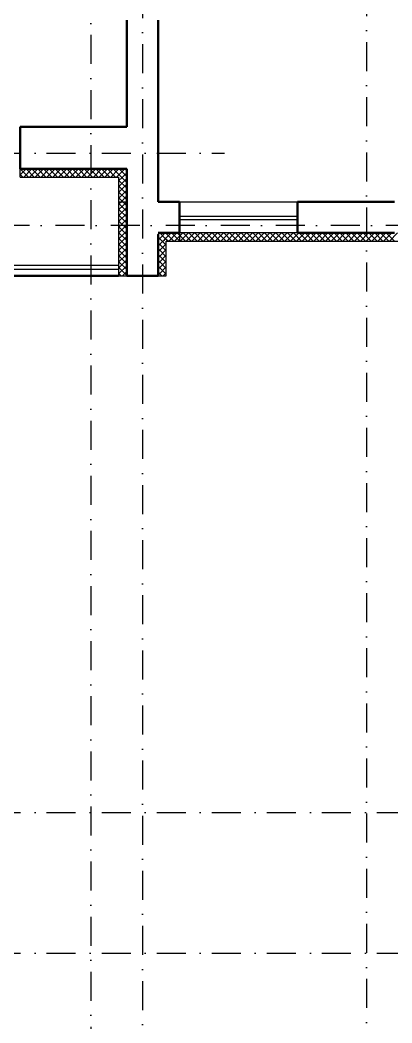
# Model space of a CAD drawing. Extents: x -1560602 to 321118, y -2308202 to -430103.
# Drawn here: x -1504795 to -1500266, y -2053713 to -2041513 of the extents above; entities that cross this region are included whole.
import ezdxf

# ---------------------------------------------------------------- set-up
doc = ezdxf.new("R2010")
doc.units = 0
doc.header["$MEASUREMENT"] = 0
doc.linetypes.add('Dot & Dashed', pattern=[670.277762, 352.777767, -176.388884, 0, -141.111112])
doc.linetypes.add('Штрихпунктирная', pattern=[0.670278, 0.352778, -0.176389, 0, -0.141111])
doc.layers.get('0').update_dxf_attribs({"color": 255, "linetype": 'CONTINUOUS'})
for name, color, linetype in [('Оси', 253, 'Dot & Dashed'), ('отделка', 240, 'CONTINUOUS'), ('Утеплитель', 6, 'CONTINUOUS')]:
    doc.layers.add(name, color=color, linetype=linetype)
doc.layers.add('стены', color=5, linetype='CONTINUOUS', lineweight=50)

msp = doc.modelspace()

# ---------------------------------------------------------------- linework, layer by layer
at = {"color": 0, "ltscale": 100}
for p, q in [((-1503594.7, -2044498.4), (-1506339.7, -2044498.4)), ((-1503594.7, -2044548.4), (-1506339.7, -2044548.4))]:
    msp.add_line(p, q, dxfattribs=at)
at = {"layer": 'Оси', "color": 0, "linetype": 'Штрихпунктирная', "lineweight": -3, "ltscale": 1000}
for p, q in [((-1500574.7, -2033067.2), (-1500574.7, -2057488.4)), ((-1503934.7, -2034320.8), (-1503934.7, -2057515.2)), ((-1503304.7, -2034433.1), (-1503304.7, -2057500.4)), ((-1556760.1, -2043133.4), (-1502304.7, -2043133.4)), ((-1497304.7, -2044013.4), (-1556759.9, -2044013.4)), ((-1556760.1, -2051153.4), (-1479259.7, -2051153.4)), ((-1556760.1, -2052863.4), (-1479259.7, -2052863.4))]:
    msp.add_line(p, q, dxfattribs=at)
at = {"layer": 'отделка', "color": 0, "ltscale": 100}
for p, q in [((-1502854.7, -2043723.4), (-1501414.7, -2043723.4)), ((-1502854.7, -2043898.8), (-1501414.7, -2043898.8)), ((-1502854.7, -2043938.8), (-1501414.7, -2043938.8)), ((-1501414.7, -2044103.4), (-1502854.7, -2044103.4))]:
    msp.add_line(p, q, dxfattribs=at)
at = {"layer": 'стены', "color": 0, "ltscale": 100}
for p, q in [((-1503494.7, -2041513.4), (-1503494.7, -2042813.4)), ((-1503114.7, -2042813.4), (-1503114.7, -2041513.4)), ((-1504794.7, -2043323.4), (-1504794.7, -2042813.4)), ((-1503494.7, -2042813.4), (-1504794.7, -2042813.4)), ((-1503114.7, -2042813.4), (-1503114.7, -2043323.4)), ((-1504794.7, -2043323.4), (-1503494.7, -2043323.4)), ((-1503494.7, -2043323.4), (-1503494.7, -2043806.2)), ((-1503114.7, -2043723.4), (-1503114.7, -2043323.4)), ((-1503494.7, -2043806.2), (-1503494.7, -2044103.4)), ((-1502854.7, -2043723.4), (-1503114.7, -2043723.4)), ((-1502854.7, -2043723.4), (-1502854.7, -2043823.4)), ((-1502854.7, -2043823.4), (-1502854.7, -2043893.4)), ((-1501414.7, -2043723.4), (-1501414.7, -2043823.4)), ((-1500234.7, -2043723.4), (-1501414.7, -2043723.4)), ((-1501414.7, -2043823.4), (-1501414.7, -2043893.4)), ((-1502854.7, -2043893.4), (-1502854.7, -2044103.4)), ((-1501414.7, -2043893.4), (-1501414.7, -2044103.4)), ((-1503494.7, -2044103.4), (-1503494.7, -2044623.4)), ((-1503114.7, -2044103.4), (-1502854.7, -2044103.4)), ((-1503114.7, -2044120.7), (-1503114.7, -2044623.4)), ((-1501414.7, -2044103.4), (-1500234.7, -2044103.4)), ((-1503594.7, -2044623.4), (-1509404.7, -2044623.4)), ((-1503494.7, -2044623.4), (-1503114.7, -2044623.4))]:
    msp.add_line(p, q, dxfattribs=at)
at = {"layer": 'стены', "color": 0, "linetype": 'Continuous', "ltscale": 100}
for p, q in [((-1502854.7, -2043823.4), (-1502854.7, -2043893.4)), ((-1501414.7, -2043823.4), (-1501414.7, -2043893.4))]:
    msp.add_line(p, q, dxfattribs=at)
at = {"layer": 'Утеплитель', "color": 0, "ltscale": 100}
for p, q in [((-1504794.7, -2043423.4), (-1504794.7, -2043323.4)), ((-1504794.7, -2043326.5), (-1504791.6, -2043323.4)), ((-1504794.7, -2043397.3), (-1504720.9, -2043323.4)), ((-1504691.6, -2043423.4), (-1504791.6, -2043323.4)), ((-1504750.2, -2043423.4), (-1504650.2, -2043323.4)), ((-1504620.9, -2043423.4), (-1504720.9, -2043323.4)), ((-1504679.5, -2043423.4), (-1504579.5, -2043323.4)), ((-1504550.2, -2043423.4), (-1504650.2, -2043323.4)), ((-1504608.8, -2043423.4), (-1504508.8, -2043323.4)), ((-1504479.5, -2043423.4), (-1504579.5, -2043323.4)), ((-1504538.1, -2043423.4), (-1504438.1, -2043323.4)), ((-1504408.8, -2043423.4), (-1504508.8, -2043323.4)), ((-1504467.4, -2043423.4), (-1504367.4, -2043323.4)), ((-1504338.1, -2043423.4), (-1504438.1, -2043323.4)), ((-1504396.7, -2043423.4), (-1504296.7, -2043323.4)), ((-1504267.4, -2043423.4), (-1504367.4, -2043323.4)), ((-1504326, -2043423.4), (-1504226, -2043323.4)), ((-1504196.7, -2043423.4), (-1504296.7, -2043323.4)), ((-1504255.2, -2043423.4), (-1504155.2, -2043323.4)), ((-1504126, -2043423.4), (-1504226, -2043323.4)), ((-1504184.5, -2043423.4), (-1504084.5, -2043323.4)), ((-1504055.2, -2043423.4), (-1504155.2, -2043323.4)), ((-1504113.8, -2043423.4), (-1504013.8, -2043323.4)), ((-1503984.5, -2043423.4), (-1504084.5, -2043323.4)), ((-1504043.1, -2043423.4), (-1503943.1, -2043323.4)), ((-1503913.8, -2043423.4), (-1504013.8, -2043323.4)), ((-1503972.4, -2043423.4), (-1503872.4, -2043323.4)), ((-1503843.1, -2043423.4), (-1503943.1, -2043323.4)), ((-1503901.7, -2043423.4), (-1503801.7, -2043323.4)), ((-1503772.4, -2043423.4), (-1503872.4, -2043323.4)), ((-1503831, -2043423.4), (-1503731, -2043323.4)), ((-1503701.7, -2043423.4), (-1503801.7, -2043323.4)), ((-1503760.3, -2043423.4), (-1503660.3, -2043323.4)), ((-1503631, -2043423.4), (-1503731, -2043323.4)), ((-1503689.6, -2043423.4), (-1503594.7, -2043328.6)), ((-1503594.7, -2043389), (-1503660.3, -2043323.4)), ((-1503594.7, -2043328.6), (-1503589.6, -2043323.4)), ((-1503594.7, -2043399.3), (-1503518.8, -2043323.4)), ((-1503548.4, -2043364.6), (-1503589.6, -2043323.4)), ((-1503517.3, -2043325), (-1503518.8, -2043323.4)), ((-1503494.7, -2043347.5), (-1503517.3, -2043325)), ((-1504762.3, -2043423.4), (-1504794.7, -2043391)), ((-1504794.7, -2043423.4), (-1503594.7, -2043423.4)), ((-1503618.8, -2043423.4), (-1503594.7, -2043399.3)), ((-1503579.6, -2043404.1), (-1503594.7, -2043389)), ((-1503594.7, -2043423.4), (-1503594.7, -2043723.4)), ((-1503594.7, -2043470), (-1503548.1, -2043423.4)), ((-1503594.7, -2043540.8), (-1503494.7, -2043440.8)), ((-1503494.7, -2043559.7), (-1503594.7, -2043459.7)), ((-1503560.3, -2043423.4), (-1503579.6, -2043404.1)), ((-1503494.7, -2043489), (-1503560.3, -2043423.4)), ((-1503494.7, -2043418.3), (-1503548.4, -2043364.6)), ((-1503548.1, -2043423.4), (-1503494.7, -2043370)), ((-1503594.7, -2043611.5), (-1503494.7, -2043511.5)), ((-1503494.7, -2043630.4), (-1503594.7, -2043530.4)), ((-1503594.7, -2043682.2), (-1503494.7, -2043582.2)), ((-1503494.7, -2043701.1), (-1503594.7, -2043601.1)), ((-1503543.1, -2043723.4), (-1503594.7, -2043671.8)), ((-1503565.3, -2043723.4), (-1503494.7, -2043652.9)), ((-1503594.7, -2043723.4), (-1503494.7, -2043723.4)), ((-1503594.7, -2043723.4), (-1503594.7, -2044623.4)), ((-1503594.7, -2043723.4), (-1503494.7, -2043723.4)), ((-1503594.7, -2043752.9), (-1503578.6, -2043736.8)), ((-1503494.7, -2043842.5), (-1503594.7, -2043742.5)), ((-1503594.7, -2043823.6), (-1503539.9, -2043768.8)), ((-1503594.7, -2043894.3), (-1503501.2, -2043800.8)), ((-1503494.7, -2043913.2), (-1503594.7, -2043813.2)), ((-1503578.6, -2043736.8), (-1503565.3, -2043723.4)), ((-1503494.7, -2043771.8), (-1503543.1, -2043723.4)), ((-1503539.9, -2043768.8), (-1503494.7, -2043723.6)), ((-1503501.2, -2043800.8), (-1503494.7, -2043794.3)), ((-1503594.7, -2043965), (-1503494.7, -2043865)), ((-1503494.7, -2043983.9), (-1503594.7, -2043883.9)), ((-1503594.7, -2044035.7), (-1503494.7, -2043935.7)), ((-1503494.7, -2044054.6), (-1503594.7, -2043954.6)), ((-1503594.7, -2044106.4), (-1503494.7, -2044006.4)), ((-1503494.7, -2044125.4), (-1503594.7, -2044025.4)), ((-1503594.7, -2044177.2), (-1503494.7, -2044077.2)), ((-1503494.7, -2044196.1), (-1503594.7, -2044096.1)), ((-1503594.7, -2044247.9), (-1503494.7, -2044147.9)), ((-1503494.7, -2044266.8), (-1503594.7, -2044166.8)), ((-1503114.7, -2044121.4), (-1503114.3, -2044121)), ((-1503063.1, -2044203.4), (-1503114.7, -2044151.8)), ((-1503114.7, -2044192.1), (-1503075.6, -2044153)), ((-1503114.7, -2044262.8), (-1503055.3, -2044203.4)), ((-1503114.3, -2044121), (-1503096.8, -2044103.4)), ((-1503014.7, -2044181.1), (-1503092.4, -2044103.4)), ((-1503075.6, -2044153), (-1503026.1, -2044103.4)), ((-1503014.7, -2044251.8), (-1503063.1, -2044203.4)), ((-1503055.3, -2044203.4), (-1503037, -2044185.1)), ((-1503037, -2044185.1), (-1503014.7, -2044162.8)), ((-1503014.7, -2044110.4), (-1503021.7, -2044103.4)), ((-1503014.7, -2044162.8), (-1502955.3, -2044103.4)), ((-1502921.7, -2044203.4), (-1503014.7, -2044110.4)), ((-1502992.4, -2044203.4), (-1503014.7, -2044181.1)), ((-1503014.7, -2044623.4), (-1503014.7, -2044203.4)), ((-1503014.7, -2044203.4), (-1502854.7, -2044203.4)), ((-1502984.6, -2044203.4), (-1502884.6, -2044103.4)), ((-1502854.7, -2044199.7), (-1502951, -2044103.4)), ((-1502913.9, -2044203.4), (-1502854.7, -2044144.3)), ((-1502854.7, -2044129), (-1502880.3, -2044103.4)), ((-1502854.7, -2044103.4), (-1502854.7, -2044203.4)), ((-1502854.7, -2044144.3), (-1502813.9, -2044103.4)), ((-1502780.3, -2044203.4), (-1502854.7, -2044129)), ((-1502851, -2044203.4), (-1502854.7, -2044199.7)), ((-1502854.7, -2044203.4), (-1498634.7, -2044203.4)), ((-1502843.2, -2044203.4), (-1502743.2, -2044103.4)), ((-1502709.6, -2044203.4), (-1502809.6, -2044103.4)), ((-1502772.5, -2044203.4), (-1502672.5, -2044103.4)), ((-1502638.8, -2044203.4), (-1502738.8, -2044103.4)), ((-1502701.8, -2044203.4), (-1502601.8, -2044103.4)), ((-1502568.1, -2044203.4), (-1502668.1, -2044103.4)), ((-1502631.1, -2044203.4), (-1502531.1, -2044103.4)), ((-1502497.4, -2044203.4), (-1502597.4, -2044103.4)), ((-1502560.4, -2044203.4), (-1502460.4, -2044103.4)), ((-1502426.7, -2044203.4), (-1502526.7, -2044103.4)), ((-1502489.7, -2044203.4), (-1502389.7, -2044103.4)), ((-1502356, -2044203.4), (-1502456, -2044103.4)), ((-1502418.9, -2044203.4), (-1502318.9, -2044103.4)), ((-1502285.3, -2044203.4), (-1502385.3, -2044103.4)), ((-1502348.2, -2044203.4), (-1502248.2, -2044103.4)), ((-1502214.6, -2044203.4), (-1502314.6, -2044103.4)), ((-1502277.5, -2044203.4), (-1502177.5, -2044103.4)), ((-1502143.9, -2044203.4), (-1502243.9, -2044103.4)), ((-1502206.8, -2044203.4), (-1502106.8, -2044103.4)), ((-1502073.2, -2044203.4), (-1502173.2, -2044103.4)), ((-1502136.1, -2044203.4), (-1502036.1, -2044103.4)), ((-1502002.4, -2044203.4), (-1502102.4, -2044103.4)), ((-1502065.4, -2044203.4), (-1501965.4, -2044103.4)), ((-1501931.7, -2044203.4), (-1502031.7, -2044103.4)), ((-1501994.7, -2044203.4), (-1501894.7, -2044103.4)), ((-1501861, -2044203.4), (-1501961, -2044103.4)), ((-1501924, -2044203.4), (-1501824, -2044103.4)), ((-1501790.3, -2044203.4), (-1501890.3, -2044103.4)), ((-1501853.3, -2044203.4), (-1501753.3, -2044103.4)), ((-1501719.6, -2044203.4), (-1501819.6, -2044103.4)), ((-1501782.5, -2044203.4), (-1501682.6, -2044103.4)), ((-1501648.9, -2044203.4), (-1501748.9, -2044103.4)), ((-1501711.8, -2044203.4), (-1501611.8, -2044103.4)), ((-1501578.2, -2044203.4), (-1501678.2, -2044103.4)), ((-1501641.1, -2044203.4), (-1501541.1, -2044103.4)), ((-1501507.5, -2044203.4), (-1501607.5, -2044103.4)), ((-1501570.4, -2044203.4), (-1501470.4, -2044103.4)), ((-1501436.8, -2044203.4), (-1501536.8, -2044103.4)), ((-1501499.7, -2044203.4), (-1501399.7, -2044103.4)), ((-1501366.1, -2044203.4), (-1501466.1, -2044103.4)), ((-1501429, -2044203.4), (-1501329, -2044103.4)), ((-1501295.3, -2044203.4), (-1501395.3, -2044103.4)), ((-1501358.3, -2044203.4), (-1501258.3, -2044103.4)), ((-1501224.6, -2044203.4), (-1501324.6, -2044103.4)), ((-1501287.6, -2044203.4), (-1501187.6, -2044103.4)), ((-1501153.9, -2044203.4), (-1501253.9, -2044103.4)), ((-1501216.9, -2044203.4), (-1501116.9, -2044103.4)), ((-1501083.2, -2044203.4), (-1501183.2, -2044103.4)), ((-1501146.2, -2044203.4), (-1501046.2, -2044103.4)), ((-1501012.5, -2044203.4), (-1501112.5, -2044103.4)), ((-1501075.4, -2044203.4), (-1500975.4, -2044103.4)), ((-1500941.8, -2044203.4), (-1501041.8, -2044103.4)), ((-1501004.7, -2044203.4), (-1500904.7, -2044103.4)), ((-1500871.1, -2044203.4), (-1500971.1, -2044103.4)), ((-1500934, -2044203.4), (-1500834, -2044103.4)), ((-1500800.4, -2044203.4), (-1500900.4, -2044103.4)), ((-1500863.3, -2044203.4), (-1500763.3, -2044103.4)), ((-1500729.7, -2044203.4), (-1500829.7, -2044103.4)), ((-1500792.6, -2044203.4), (-1500692.6, -2044103.4)), ((-1500658.9, -2044203.4), (-1500758.9, -2044103.4)), ((-1500721.9, -2044203.4), (-1500621.9, -2044103.4)), ((-1500588.2, -2044203.4), (-1500688.2, -2044103.4)), ((-1500651.2, -2044203.4), (-1500551.2, -2044103.4)), ((-1500517.5, -2044203.4), (-1500617.5, -2044103.4)), ((-1500580.5, -2044203.4), (-1500480.5, -2044103.4)), ((-1500446.8, -2044203.4), (-1500546.8, -2044103.4)), ((-1500509.8, -2044203.4), (-1500409.8, -2044103.4)), ((-1500376.1, -2044203.4), (-1500476.1, -2044103.4)), ((-1500439, -2044203.4), (-1500339, -2044103.4)), ((-1500305.4, -2044203.4), (-1500405.4, -2044103.4)), ((-1500368.3, -2044203.4), (-1500268.3, -2044103.4)), ((-1500234.7, -2044203.4), (-1500334.7, -2044103.4)), ((-1500297.6, -2044203.4), (-1500197.6, -2044103.4)), ((-1503594.7, -2044318.6), (-1503494.7, -2044218.6)), ((-1503494.7, -2044337.5), (-1503594.7, -2044237.5)), ((-1503594.7, -2044389.3), (-1503494.7, -2044289.3)), ((-1503494.7, -2044408.2), (-1503594.7, -2044308.2)), ((-1503014.7, -2044322.5), (-1503114.7, -2044222.5)), ((-1503114.7, -2044333.6), (-1503014.7, -2044233.6)), ((-1503014.7, -2044393.2), (-1503114.7, -2044293.2)), ((-1503114.7, -2044404.3), (-1503014.7, -2044304.3)), ((-1503594.7, -2044460), (-1503494.7, -2044360)), ((-1503494.7, -2044478.9), (-1503594.7, -2044378.9)), ((-1503594.7, -2044530.7), (-1503494.7, -2044430.7)), ((-1503494.7, -2044549.6), (-1503594.7, -2044449.6)), ((-1503014.7, -2044463.9), (-1503114.7, -2044363.9)), ((-1503114.7, -2044475), (-1503014.7, -2044375)), ((-1503014.7, -2044534.6), (-1503114.7, -2044434.6)), ((-1503114.7, -2044545.7), (-1503014.7, -2044445.7)), ((-1503594.7, -2044601.4), (-1503494.7, -2044501.4)), ((-1503494.7, -2044620.3), (-1503594.7, -2044520.3)), ((-1503546.1, -2044623.4), (-1503494.7, -2044572.1)), ((-1503014.7, -2044605.4), (-1503114.7, -2044505.4)), ((-1503114.7, -2044616.4), (-1503014.7, -2044516.4)), ((-1503067.4, -2044623.4), (-1503114.7, -2044576.1)), ((-1503562.3, -2044623.4), (-1503594.7, -2044591)), ((-1503594.7, -2044623.4), (-1503494.7, -2044623.4)), ((-1503114.7, -2044623.4), (-1503014.7, -2044623.4)), ((-1503051.1, -2044623.4), (-1503014.7, -2044587.1))]:
    msp.add_line(p, q, dxfattribs=at)

doc.saveas('drawing.dxf')
